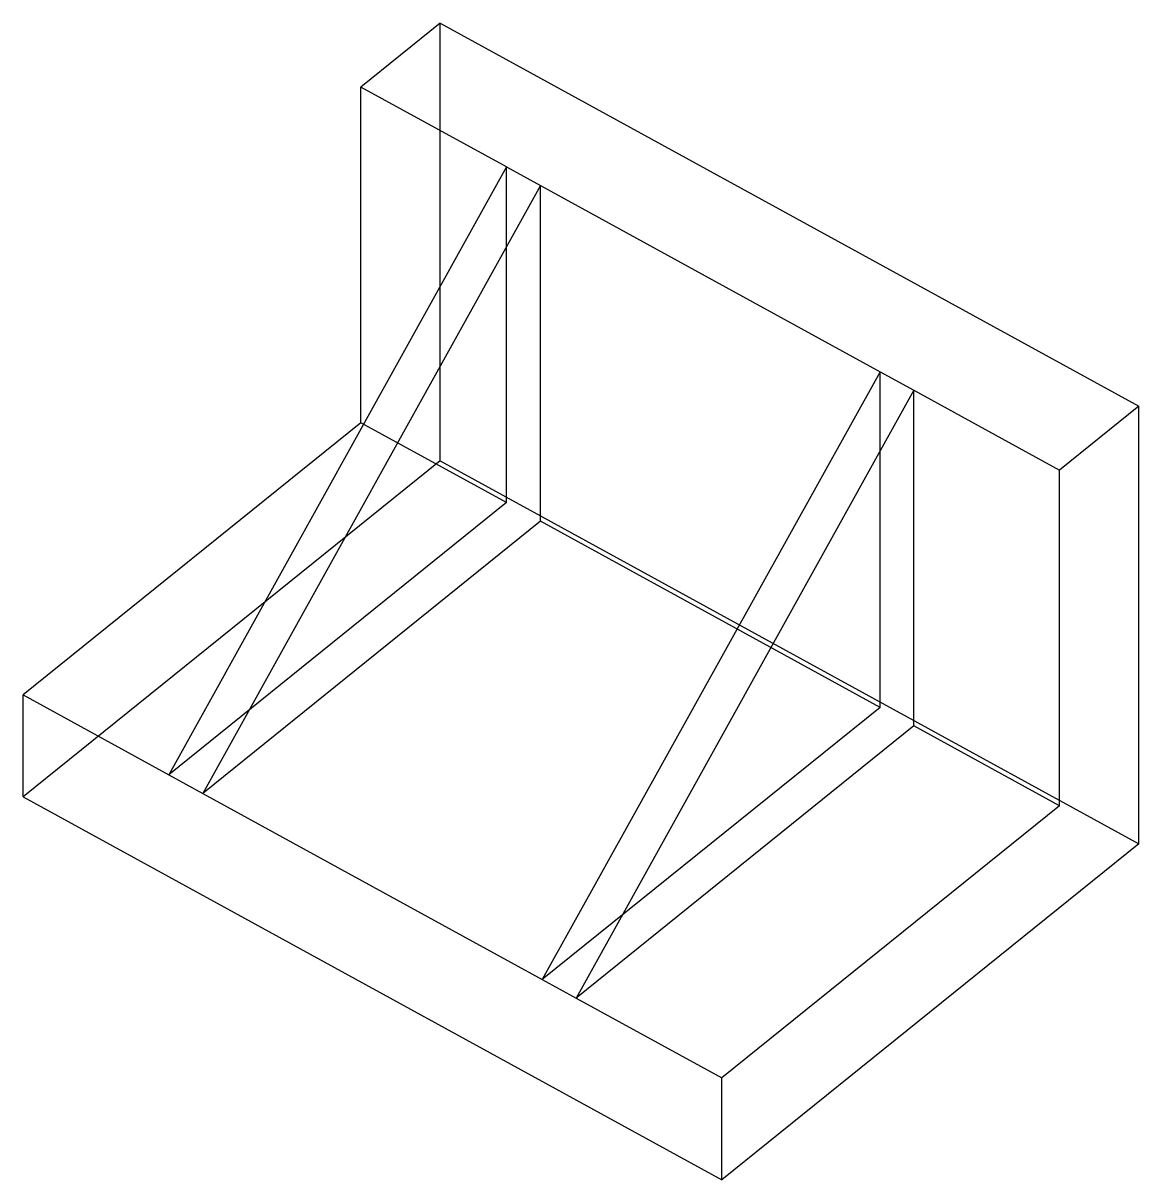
# Model space of a CAD drawing. Header units: millimetres. Extents: x 1584 to 3347, y 825 to 2652.
import ezdxf

# ---------------------------------------------------------------- set-up
doc = ezdxf.new("R2010")
doc.units = ezdxf.units.MM

msp = doc.modelspace()

# ---------------------------------------------------------------- linework, layer by layer
for p, q in [((2242.7, 2652.2), (2117.3, 2551.2)), ((2242.7, 1961), (2242.7, 2652.2)), ((2242.7, 2652.2), (3346.6, 2047.1)), ((2117.3, 2021), (2117.3, 2551.2)), ((2347.4, 2425.1), (2117.3, 2551.2)), ((2347.4, 2425.1), (1813.9, 1464.9)), ((2347.4, 1894.9), (2347.4, 2425.1)), ((2347.4, 2425.1), (2401, 2395.7)), ((2401, 2395.7), (1867.5, 1435.5)), ((2401, 1865.5), (2401, 2395.7)), ((2401, 2395.7), (2937.7, 2101.6)), ((2937.7, 2101.6), (2404.1, 1141.4)), ((2937.7, 1571.3), (2937.7, 2101.6)), ((2937.7, 2101.6), (2991.2, 2072.2)), ((2991.2, 2072.2), (2457.7, 1112)), ((2991.2, 1542), (2991.2, 2072.2)), ((2991.2, 2072.2), (3221.3, 1946.1)), ((3346.6, 2047.1), (3221.3, 1946.1)), ((3346.6, 1355.9), (3346.6, 2047.1)), ((2117.3, 2021), (1583.8, 1591)), ((2347.4, 1894.9), (2117.3, 2021)), ((2242.7, 1961), (1583.8, 1430.1)), ((2242.7, 1961), (3346.6, 1355.9)), ((3221.3, 1415.8), (3221.3, 1946.1)), ((2347.4, 1894.9), (1813.9, 1464.9)), ((2401, 1865.5), (1867.5, 1435.5)), ((2937.7, 1571.3), (2401, 1865.5)), ((1583.8, 1591), (1813.9, 1464.9)), ((1583.8, 1430.1), (1583.8, 1591)), ((2937.7, 1571.3), (2404.1, 1141.4)), ((2991.2, 1542), (2457.7, 1112)), ((3221.3, 1415.8), (2991.2, 1542)), ((1813.9, 1464.9), (1867.5, 1435.5)), ((1583.8, 1430.1), (2687.8, 824.9)), ((1867.5, 1435.5), (2404.1, 1141.4)), ((3221.3, 1415.8), (2687.8, 985.9)), ((3346.6, 1355.9), (2687.8, 824.9)), ((2404.1, 1141.4), (2457.7, 1112)), ((2457.7, 1112), (2687.8, 985.9)), ((2687.8, 824.9), (2687.8, 985.9))]:
    msp.add_line(p, q)

doc.saveas('drawing.dxf')
